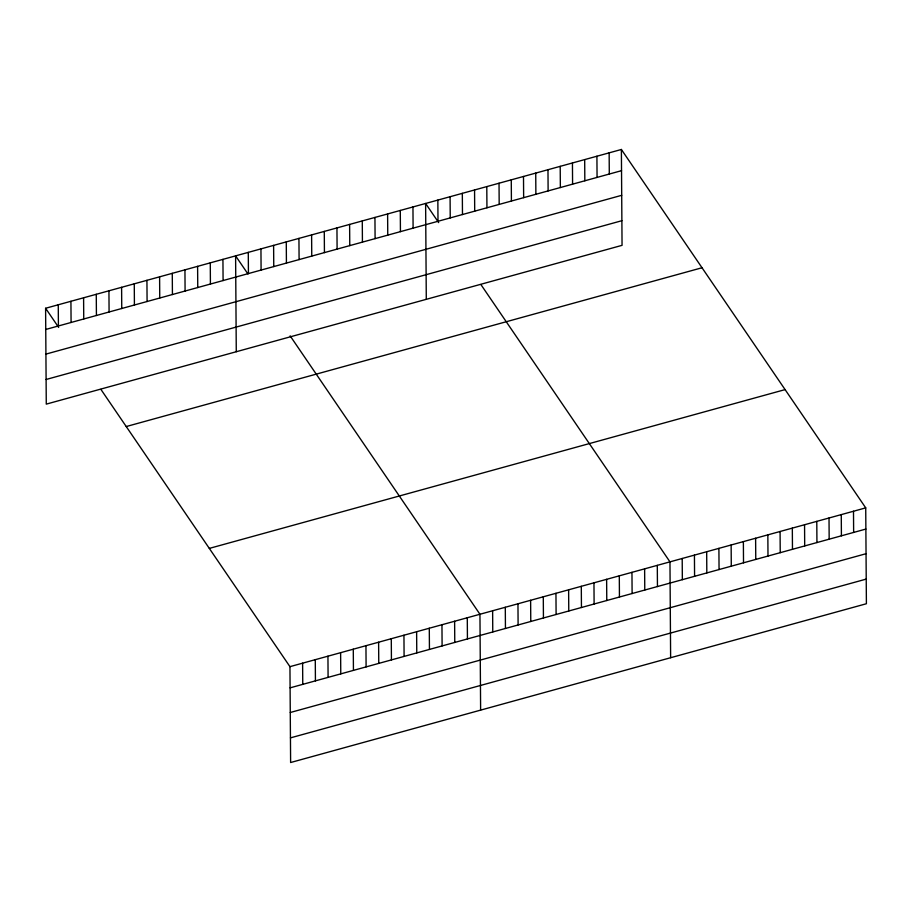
<?xml version="1.0" encoding="UTF-8"?>
<svg xmlns="http://www.w3.org/2000/svg" width="912" height="912" viewBox="0 0 912 912"><rect width="100%" height="100%" fill="white"/><g stroke="black" fill="none" stroke-linecap="round" stroke-linejoin="round"><path stroke-width="1.37" d="M621.38 149.477L622.052 245.339L46.273 404.13L45.6 308.267L621.38 149.477L865.727 507.87L866.4 603.733L290.62 762.523L289.948 666.661L100.89 389.367M45.748 329.46L621.528 170.669M45.919 354.107L621.699 195.316M46.102 379.483L621.881 220.704M126.232 426.542L702.023 267.752M209.315 548.397L785.095 389.606M289.948 666.661L865.727 507.87M290.096 687.853L865.876 529.063M290.267 712.5L866.047 553.709M290.449 737.876L866.229 579.097M438.672 222.619L425.619 203.467L426.292 299.33M480.909 284.567L669.967 561.86L670.628 657.723M247.893 273.896L235.604 255.873L236.276 351.724M290.13 335.844L479.951 614.266L480.624 710.117M45.6 308.267L58.653 327.419M853.495 511.244L853.643 532.437M841.263 514.619L841.411 535.811M829.019 517.993L829.168 539.186M816.787 521.368L816.935 542.56M804.555 524.742L804.703 545.935M792.323 528.116L792.471 549.309M780.079 531.491L780.227 552.683M767.847 534.865L767.995 556.058M755.615 538.24L755.763 559.432M743.371 541.614L743.519 562.807M731.139 544.988L731.287 566.181M718.907 548.363L719.055 569.555M706.675 551.737L706.823 572.93M694.431 555.112L694.579 576.304M682.199 558.486L682.347 579.679M657.301 565.36L657.449 586.553M644.624 568.849L644.773 590.041M631.959 572.337L632.107 593.541M619.294 575.837L619.442 597.029M609.148 152.851L609.296 174.044M606.628 579.325L606.776 600.518M596.915 156.226L597.064 177.418M593.963 582.825L594.111 604.018M584.683 159.6L584.831 180.793M581.297 586.313L581.446 607.506M572.44 162.974L572.588 184.167M568.621 589.813L568.769 611.006M560.207 166.349L560.356 187.541M555.955 593.302L556.103 614.494M547.975 169.723L548.123 190.916M543.29 596.79L543.438 617.994M535.732 173.098L535.88 194.29M530.624 600.29L530.773 621.482M523.499 176.472L523.648 197.665M517.959 603.778L518.107 624.971M511.267 179.846L511.415 201.039M505.294 607.278L505.442 628.471M499.035 183.221L499.183 204.413M492.628 610.766L492.765 631.959M486.791 186.595L486.94 207.788M474.559 189.97L474.707 211.162M467.286 617.755L467.434 638.947M462.327 193.344L462.475 214.537M454.621 621.243L454.769 642.447M450.083 196.718L450.232 217.911M441.955 624.743L442.103 645.935M437.851 200.093L437.999 221.285M429.29 628.231L429.438 649.435M416.624 631.731L416.773 652.924M412.954 206.967L413.102 228.16M403.948 635.219L404.096 656.412M400.288 210.455L400.436 231.648M391.282 638.719L391.43 659.912M387.611 213.944L387.76 235.148M378.617 642.208L378.765 663.4M374.946 217.444L375.094 238.636M365.951 645.707L366.1 666.9M362.281 220.932L362.429 242.125M353.286 649.196L353.434 670.388M349.615 224.432L349.763 245.624M340.621 652.684L340.769 673.888M336.95 227.92L337.098 249.113M327.944 656.184L328.092 677.377M324.284 231.42L324.433 252.613M315.278 659.672L315.427 680.865M311.608 234.908L311.756 256.101M302.613 663.172L302.761 684.365M298.942 238.397L299.09 259.601M286.277 241.897L286.425 263.089M273.611 245.385L273.76 266.578M260.946 248.885L261.094 270.077M248.281 252.373L248.429 273.566M222.938 259.361L223.087 280.554M210.273 262.85L210.421 284.054M197.608 266.35L197.756 287.542M184.942 269.838L185.09 291.042M172.277 273.338L172.425 294.53M159.6 276.826L159.748 298.019M146.935 280.326L147.083 301.519M134.269 283.814L134.417 305.007M121.604 287.314L121.752 308.507M108.938 290.803L109.087 311.995M96.273 294.291L96.421 315.495M83.596 297.791L83.744 318.983M70.931 301.279L71.079 322.472M58.265 304.779L58.414 325.972"/></g></svg>
